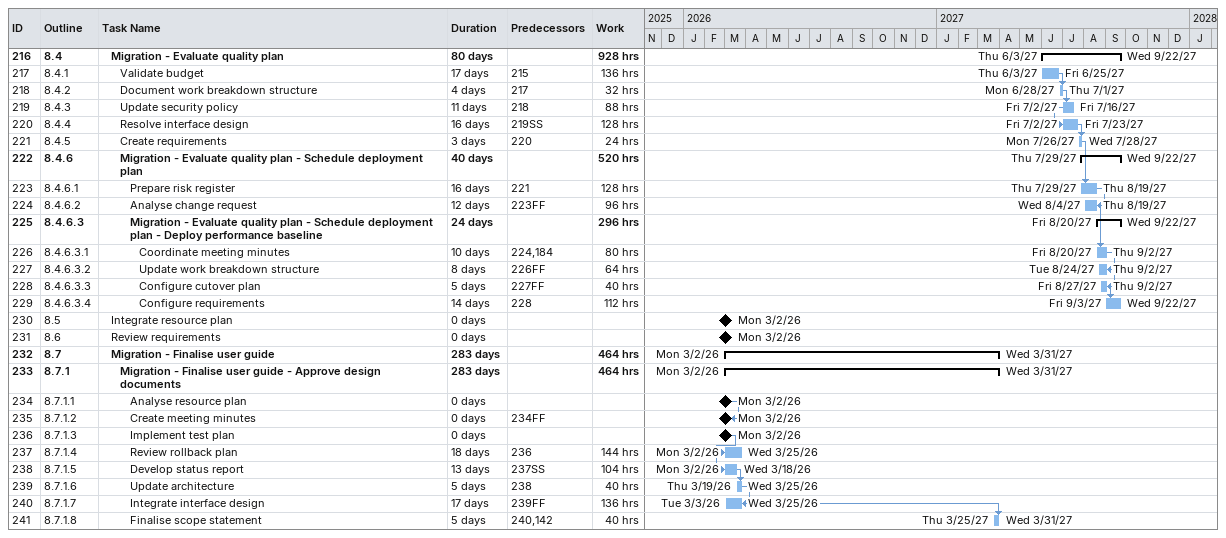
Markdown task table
| ID | WBS | Task | Duration | Start | Finish | Predecessors | Work (h) |
|---|---|---|---|---|---|---|---|
| 216 | 8.4 | **Migration - Evaluate quality plan** | 80d | 2027-06-03 | 2027-09-22 |  | 928 |
| 217 | 8.4.1 | Validate budget | 17d | 2027-06-03 | 2027-06-25 | 215 | 136 |
| 218 | 8.4.2 | Document work breakdown structure | 4d | 2027-06-28 | 2027-07-01 | 217 | 32 |
| 219 | 8.4.3 | Update security policy | 11d | 2027-07-02 | 2027-07-16 | 218 | 88 |
| 220 | 8.4.4 | Resolve interface design | 16d | 2027-07-02 | 2027-07-23 | 219SS | 128 |
| 221 | 8.4.5 | Create requirements | 3d | 2027-07-26 | 2027-07-28 | 220 | 24 |
| 222 | 8.4.6 | **Migration - Evaluate quality plan - Schedule deployment plan** | 40d | 2027-07-29 | 2027-09-22 |  | 520 |
| 223 | 8.4.6.1 | Prepare risk register | 16d | 2027-07-29 | 2027-08-19 | 221 | 128 |
| 224 | 8.4.6.2 | Analyse change request | 12d | 2027-08-04 | 2027-08-19 | 223FF | 96 |
| 225 | 8.4.6.3 | **Migration - Evaluate quality plan - Schedule deployment plan - Deploy performance baseline** | 24d | 2027-08-20 | 2027-09-22 |  | 296 |
| 226 | 8.4.6.3.1 | Coordinate meeting minutes | 10d | 2027-08-20 | 2027-09-02 | 224, 184 | 80 |
| 227 | 8.4.6.3.2 | Update work breakdown structure | 8d | 2027-08-24 | 2027-09-02 | 226FF | 64 |
| 228 | 8.4.6.3.3 | Configure cutover plan | 5d | 2027-08-27 | 2027-09-02 | 227FF | 40 |
| 229 | 8.4.6.3.4 | Configure requirements | 14d | 2027-09-03 | 2027-09-22 | 228 | 112 |
| 230 | 8.5 | Integrate resource plan | 0d | 2026-03-02 | 2026-03-02 |  |  |
| 231 | 8.6 | Review requirements | 0d | 2026-03-02 | 2026-03-02 |  |  |
| 232 | 8.7 | **Migration - Finalise user guide** | 283d | 2026-03-02 | 2027-03-31 |  | 464 |
| 233 | 8.7.1 | **Migration - Finalise user guide - Approve design documents** | 283d | 2026-03-02 | 2027-03-31 |  | 464 |
| 234 | 8.7.1.1 | Analyse resource plan | 0d | 2026-03-02 | 2026-03-02 |  |  |
| 235 | 8.7.1.2 | Create meeting minutes | 0d | 2026-03-02 | 2026-03-02 | 234FF |  |
| 236 | 8.7.1.3 | Implement test plan | 0d | 2026-03-02 | 2026-03-02 |  |  |
| 237 | 8.7.1.4 | Review rollback plan | 18d | 2026-03-02 | 2026-03-25 | 236 | 144 |
| 238 | 8.7.1.5 | Develop status report | 13d | 2026-03-02 | 2026-03-18 | 237SS | 104 |
| 239 | 8.7.1.6 | Update architecture | 5d | 2026-03-19 | 2026-03-25 | 238 | 40 |
| 240 | 8.7.1.7 | Integrate interface design | 17d | 2026-03-03 | 2026-03-25 | 239FF | 136 |
| 241 | 8.7.1.8 | Finalise scope statement | 5d | 2027-03-25 | 2027-03-31 | 240, 142 | 40 |
